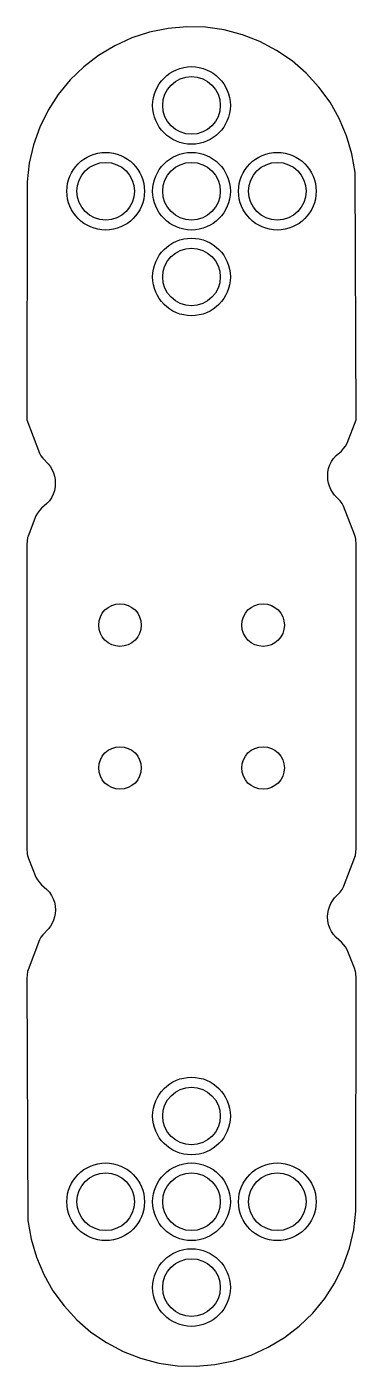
# Model space of a CAD drawing. Header units: millimetres. Extents: x -11.5 to 11.5, y -28.9 to 64.9.
import ezdxf

# ---------------------------------------------------------------- set-up
doc = ezdxf.new("R2010")
doc.units = ezdxf.units.MM
doc.layers.add('1', color=7, linetype='CONTINUOUS')

msp = doc.modelspace()

# ---------------------------------------------------------------- linework, layer by layer
at = {"layer": '1', "color": 0}
for p, q in [((-1.637, 64.749), (-2.925, 64.488)), ((-0.328, 64.861), (-1.637, 64.749)), ((0.985, 64.824), (-0.328, 64.861)), ((2.285, 64.637), (0.985, 64.824)), ((-4.175, 64.082), (-5.37, 63.536)), ((-2.925, 64.488), (-4.175, 64.082)), ((3.556, 64.302), (2.285, 64.637)), ((4.781, 63.826), (3.556, 64.302)), ((5.943, 63.212), (4.781, 63.826)), ((-6.496, 62.857), (-7.536, 62.055)), ((-5.37, 63.536), (-6.496, 62.857)), ((7.028, 62.471), (5.943, 63.212)), ((-7.536, 62.055), (-8.479, 61.139)), ((8.021, 61.61), (7.028, 62.471)), ((-8.479, 61.139), (-9.311, 60.122)), ((8.91, 60.642), (8.021, 61.61)), ((-9.311, 60.122), (-10.022, 59.016)), ((9.683, 59.579), (8.91, 60.642)), ((10.329, 58.434), (9.683, 59.579)), ((-10.022, 59.016), (-10.601, 57.837)), ((10.841, 57.224), (10.329, 58.434)), ((-10.601, 57.837), (-11.044, 56.599)), ((11.211, 55.963), (10.841, 57.224)), ((-11.044, 56.599), (-11.341, 55.319)), ((-11.341, 55.319), (-11.491, 54.014)), ((11.435, 54.668), (11.211, 55.963)), ((11.51, 37.354), (11.435, 54.668)), ((-11.491, 54.014), (-11.51, 37.354)), ((-11.51, 37.354), (-10.629, 35.028)), ((10.887, 35.725), (11.51, 37.354)), ((10.772, 35.526), (10.887, 35.725)), ((-10.629, 35.028), (-10.525, 34.844)), ((-10.525, 34.844), (-10.402, 34.672)), ((9.928, 34.661), (10.104, 34.858)), ((10.104, 34.857), (10.478, 35.178)), ((10.104, 34.858), (10.104, 34.857)), ((10.478, 35.178), (10.635, 35.344)), ((10.635, 35.344), (10.772, 35.526)), ((-10.402, 34.672), (-10.003, 34.258)), ((-10.003, 34.258), (-9.857, 34.069)), ((-9.857, 34.069), (-9.735, 33.865)), ((-9.735, 33.865), (-9.638, 33.647)), ((9.526, 33.694), (9.577, 33.951)), ((9.577, 33.951), (9.579, 33.96)), ((9.578, 33.96), (9.664, 34.209)), ((9.579, 33.96), (9.578, 33.96)), ((9.664, 34.209), (9.781, 34.443)), ((9.781, 34.443), (9.928, 34.661)), ((-9.638, 33.647), (-9.567, 33.418)), ((-9.567, 33.418), (-9.524, 33.183)), ((-9.524, 33.183), (-9.526, 32.661)), ((9.524, 33.172), (9.526, 33.694)), ((9.567, 32.937), (9.524, 33.172)), ((9.638, 32.708), (9.567, 32.937)), ((-9.782, 31.911), (-9.929, 31.694)), ((-9.664, 32.147), (-9.782, 31.911)), ((-9.578, 32.395), (-9.664, 32.147)), ((-9.577, 32.403), (-9.579, 32.395)), ((-9.579, 32.395), (-9.578, 32.395)), ((-9.526, 32.661), (-9.577, 32.403)), ((9.735, 32.491), (9.638, 32.708)), ((9.857, 32.286), (9.735, 32.491)), ((10.003, 32.098), (9.857, 32.286)), ((10.402, 31.684), (10.003, 32.098)), ((-10.635, 31.011), (-10.772, 30.829)), ((-10.478, 31.178), (-10.635, 31.011)), ((-10.104, 31.498), (-10.478, 31.178)), ((-9.929, 31.694), (-10.104, 31.497)), ((-10.104, 31.497), (-10.104, 31.498)), ((10.525, 31.512), (10.402, 31.684)), ((10.629, 31.327), (10.525, 31.512)), ((11.382, 29.342), (10.629, 31.327)), ((-10.887, 30.632), (-11.421, 29.227)), ((-10.772, 30.829), (-10.887, 30.632)), ((-11.452, 29.111), (-11.495, 28.881)), ((-11.421, 29.227), (-11.452, 29.115)), ((-11.452, 29.115), (-11.452, 29.111)), ((11.384, 29.338), (11.382, 29.342)), ((11.452, 29.117), (11.384, 29.338)), ((11.477, 29.004), (11.452, 29.117)), ((-11.509, 28.643), (-11.51, 28.639)), ((-11.51, 28.639), (-11.507, 7.244)), ((-11.495, 28.881), (-11.509, 28.643)), ((11.477, 29.001), (11.477, 29.004)), ((11.495, 28.881), (11.477, 29.001)), ((11.506, 28.761), (11.495, 28.881)), ((11.507, 28.755), (11.506, 28.761)), ((11.51, 7.36), (11.507, 28.755)), ((-11.507, 7.244), (-11.506, 7.238)), ((-11.506, 7.238), (-11.495, 7.118)), ((-11.495, 7.118), (-11.477, 6.999)), ((-11.477, 6.999), (-11.477, 6.996)), ((-11.477, 6.996), (-11.452, 6.882)), ((-11.452, 6.882), (-11.384, 6.661)), ((-11.384, 6.661), (-11.382, 6.657)), ((-11.382, 6.657), (-10.887, 5.368)), ((10.629, 4.672), (11.418, 6.764)), ((11.418, 6.764), (11.42, 6.768)), ((11.42, 6.768), (11.452, 6.883)), ((11.452, 6.888), (11.495, 7.118)), ((11.452, 6.883), (11.452, 6.888)), ((11.495, 7.118), (11.509, 7.356)), ((11.509, 7.356), (11.51, 7.36)), ((-10.887, 5.368), (-10.772, 5.17)), ((-10.772, 5.17), (-10.635, 4.988)), ((-10.635, 4.988), (-10.478, 4.821)), ((-10.478, 4.821), (-10.103, 4.501)), ((-10.103, 4.501), (-9.928, 4.304)), ((-9.928, 4.304), (-9.781, 4.086)), ((-9.781, 4.086), (-9.664, 3.852)), ((-9.664, 3.852), (-9.578, 3.604)), ((9.857, 3.713), (10.003, 3.901)), ((10.003, 3.901), (10.402, 4.315)), ((10.402, 4.315), (10.525, 4.487)), ((10.525, 4.487), (10.629, 4.672)), ((-9.578, 3.604), (-9.579, 3.604)), ((-9.579, 3.604), (-9.527, 3.345)), ((-9.524, 2.815), (-9.567, 2.58)), ((-9.527, 3.345), (-9.51, 3.044)), ((-9.51, 3.044), (-9.524, 2.815)), ((9.51, 2.598), (9.524, 2.827)), ((9.524, 2.827), (9.567, 3.062)), ((9.567, 3.062), (9.638, 3.291)), ((9.638, 3.291), (9.735, 3.508)), ((9.735, 3.508), (9.857, 3.713)), ((-9.858, 1.929), (-10.004, 1.74)), ((-9.735, 2.134), (-9.858, 1.929)), ((-9.638, 2.352), (-9.735, 2.134)), ((-9.567, 2.58), (-9.638, 2.352)), ((9.527, 2.298), (9.51, 2.598)), ((9.579, 2.039), (9.527, 2.298)), ((9.664, 1.79), (9.578, 2.039)), ((9.578, 2.039), (9.579, 2.039)), ((-10.629, 0.971), (-11.418, -1.121)), ((-10.525, 1.155), (-10.629, 0.971)), ((-10.402, 1.327), (-10.525, 1.155)), ((-10.004, 1.74), (-10.402, 1.327)), ((9.781, 1.556), (9.664, 1.79)), ((9.928, 1.338), (9.781, 1.556)), ((10.103, 1.142), (9.928, 1.338)), ((10.478, 0.821), (10.103, 1.142)), ((10.635, 0.655), (10.478, 0.821)), ((10.772, 0.473), (10.635, 0.655)), ((10.887, 0.274), (10.772, 0.473)), ((11.382, -1.014), (10.887, 0.274)), ((-11.509, -1.712), (-11.51, -1.716)), ((-11.51, -1.716), (-11.435, -18.668)), ((-11.495, -1.475), (-11.509, -1.712)), ((-11.452, -1.245), (-11.495, -1.475)), ((-11.42, -1.125), (-11.452, -1.24)), ((-11.452, -1.24), (-11.452, -1.245)), ((-11.418, -1.121), (-11.42, -1.125)), ((11.384, -1.018), (11.382, -1.014)), ((11.452, -1.239), (11.384, -1.018)), ((11.477, -1.352), (11.452, -1.239)), ((11.477, -1.355), (11.477, -1.352)), ((11.495, -1.475), (11.477, -1.355)), ((11.491, -18.014), (11.507, -1.6)), ((11.506, -1.594), (11.495, -1.475)), ((11.507, -1.6), (11.506, -1.594)), ((-11.435, -18.668), (-11.211, -19.963)), ((11.341, -19.319), (11.491, -18.014)), ((11.044, -20.599), (11.341, -19.319)), ((-11.211, -19.963), (-10.841, -21.224)), ((10.601, -21.837), (11.044, -20.599)), ((-10.841, -21.224), (-10.329, -22.434)), ((-10.329, -22.434), (-9.683, -23.579)), ((10.022, -23.016), (10.601, -21.837)), ((9.311, -24.122), (10.022, -23.016)), ((-9.683, -23.579), (-8.91, -24.642)), ((8.479, -25.139), (9.311, -24.122)), ((-8.91, -24.642), (-8.021, -25.61)), ((7.536, -26.055), (8.479, -25.139)), ((-8.021, -25.61), (-7.028, -26.471)), ((6.496, -26.857), (7.536, -26.055)), ((-7.028, -26.471), (-5.943, -27.212)), ((5.37, -27.536), (6.496, -26.857)), ((-5.943, -27.212), (-4.781, -27.826)), ((-4.781, -27.826), (-3.556, -28.302)), ((2.925, -28.488), (4.175, -28.082)), ((4.175, -28.082), (5.37, -27.536)), ((-3.556, -28.302), (-2.285, -28.637)), ((-2.285, -28.637), (-0.985, -28.824)), ((-0.985, -28.824), (0.328, -28.861)), ((0.328, -28.861), (1.637, -28.749)), ((1.637, -28.749), (2.925, -28.488))]:
    msp.add_line(p, q, dxfattribs=at)
at = {"layer": '1', "color": 1}
for centre, radius in [((0, 59.356), 2.715), ((0, 59.356), 2.015), ((-5.999, 53.356), 2.715), ((-5.999, 53.356), 2.015), ((0, 53.356), 2.715), ((0, 53.356), 2.015), ((5.999, 53.356), 2.715), ((5.999, 53.356), 2.015), ((0, 47.356), 2.715), ((0, 47.356), 2.015), ((0, -11.356), 2.715), ((0, -11.356), 2.015), ((-5.999, -17.356), 2.715), ((0, -17.356), 2.715), ((5.999, -17.356), 2.715), ((-5.999, -17.356), 2.015), ((0, -17.356), 2.015), ((5.999, -17.356), 2.015), ((0, -23.356), 2.715), ((0, -23.356), 2.015)]:
    msp.add_circle(centre, radius, dxfattribs=at)
at = {"layer": '1', "color": 0}
for centre, radius in [((0, 59.356), 2.015), ((-5.999, 53.356), 2.015), ((0, 53.356), 2.015), ((5.999, 53.356), 2.015), ((0, 47.356), 2.015), ((-4.998, 22.999), 1.49), ((5, 22.999), 1.49), ((-4.998, 12.999), 1.49), ((5, 12.999), 1.49), ((0, -11.356), 2.015), ((-5.999, -17.356), 2.015), ((0, -17.356), 2.015), ((5.999, -17.356), 2.015), ((0, -23.356), 2.015)]:
    msp.add_circle(centre, radius, dxfattribs=at)

doc.saveas('drawing.dxf')
